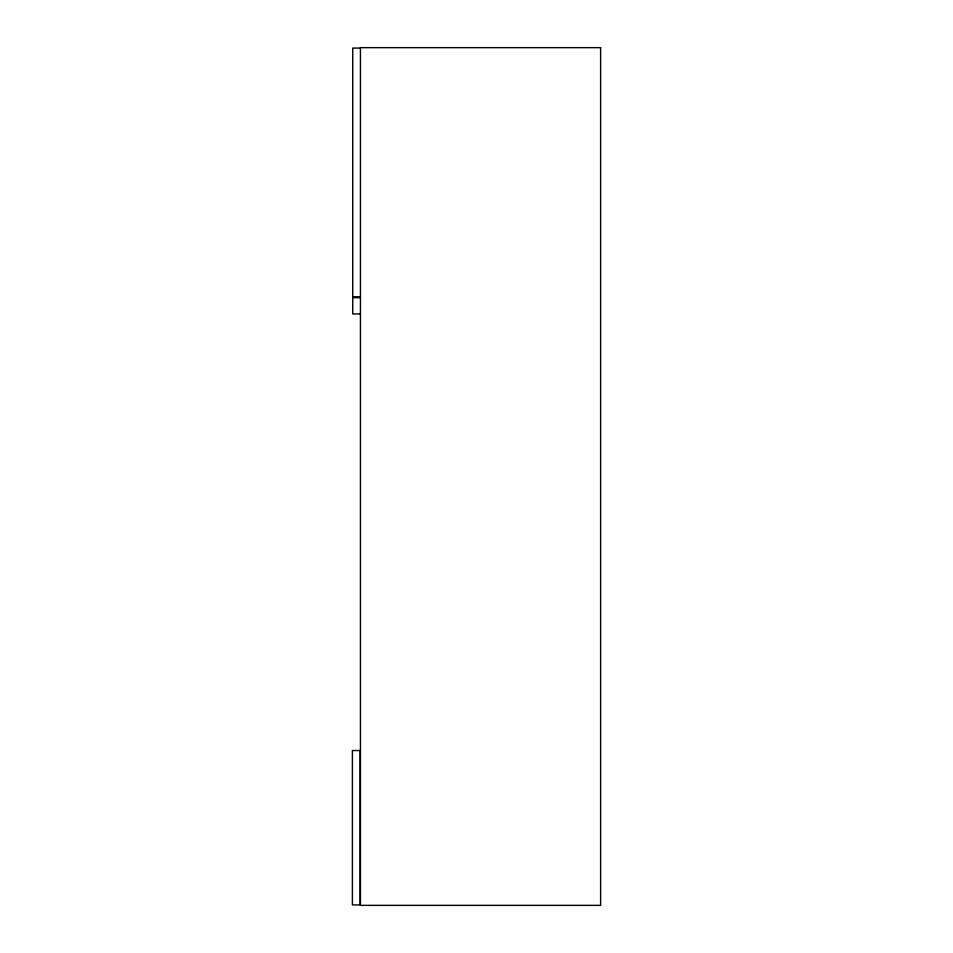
<?xml version="1.0" encoding="UTF-8"?>
<svg xmlns="http://www.w3.org/2000/svg" width="953" height="953" viewBox="0 0 953 953"><rect width="100%" height="100%" fill="white"/><g stroke="black" fill="none" stroke-linecap="round" stroke-linejoin="round"><path stroke-width="1.43" d="M360.448 48.079L352.729 48.079L352.729 296.812L360.448 296.812M360.448 297.67L352.729 297.67L352.729 313.966L360.448 313.966M600.604 47.65L360.448 47.65L360.448 905.35L600.604 905.35L600.604 47.65M360.115 750.535L352.396 750.535L352.396 904.921L360.115 904.921L360.115 750.535"/></g></svg>
